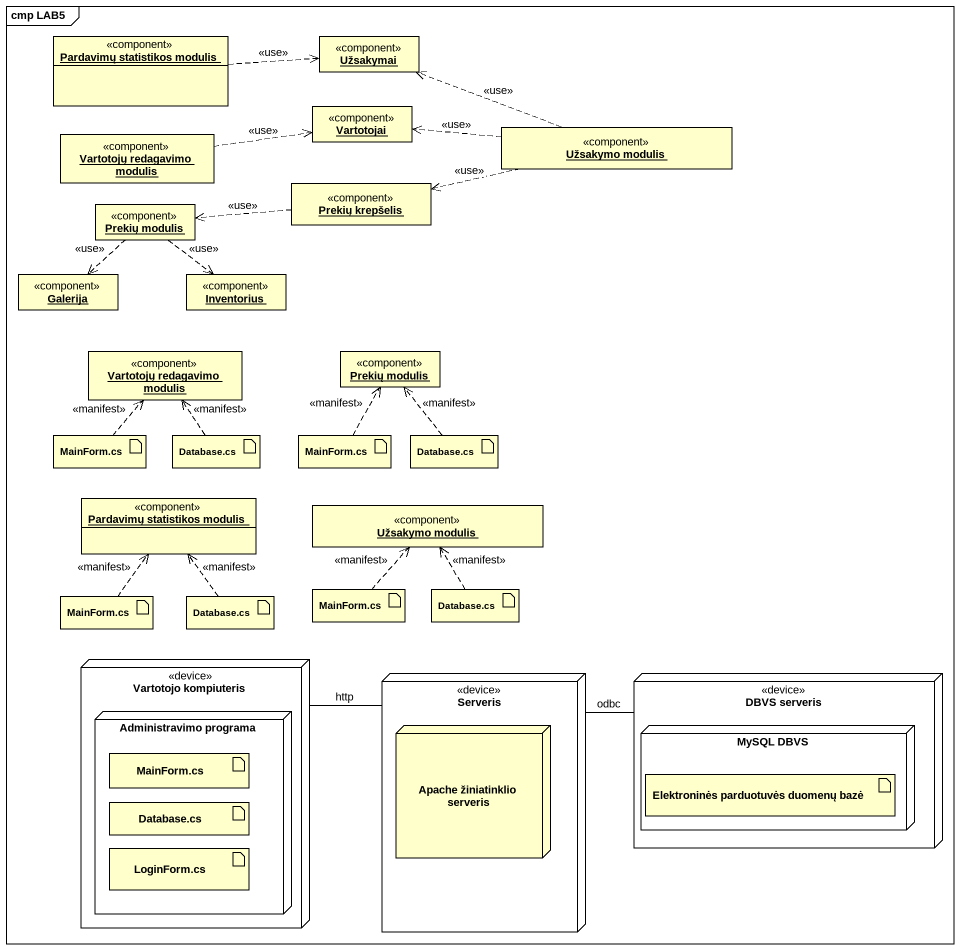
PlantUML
@startuml
mainframe cmp LAB5
allowmixing
hide circle
hide empty members
object "Pardavimų statistikos modulis" as Pardavimų_statistikos <<component>>
object Užsakymai <<component>>
object "Vartotojų redagavimo modulis" as Vartotojų_redagavimo_modulis <<component>>
object Vartotojai <<component>>
object "Užsakymo modulis" as Užsakymo_modulis <<component>>
object "Prekių modulis" as Prekių_modulis <<component>>
object "Prekių krepšelis" as Prekių_krepšelis <<component>>
object Galerija <<component>>
object Inventorius <<component>>
object "Vartotojų redagavimo modulis" as Vartotojų_redagavimo_modulis_2 <<component>>
object "Prekių modulis" as Prekių_modulis_2 <<component>>
artifact "MainForm.cs" as MainForm_cs
artifact "Database.cs" as Database_cs
artifact "MainForm.cs" as MainForm_cs_2
artifact "Database.cs" as Database_cs_2
object "Pardavimų statistikos modulis" as Pardavimų_statistikos_2 <<component>>
object "Užsakymo modulis" as Užsakymo_modulis_2 <<component>>
artifact "MainForm.cs" as MainForm_cs_3
artifact "Database.cs" as Database_cs_3
artifact "MainForm.cs" as MainForm_cs_4
artifact "Database.cs" as Database_cs_4
node "Vartotojo kompiuteris" as Vartotojo_kompiuteris <<device>> {
  node "Administravimo programa" as Administravimo_programa {
    artifact "MainForm.cs" as MainForm_cs_5
    artifact "Database.cs" as Database_cs_5
    artifact "LoginForm.cs" as LoginForm_cs
  }
}
node Serveris <<device>> {
  node "Apache žiniatinklio serveris" as Apache_žiniatinklio_serveris
}
node "DBVS serveris" as DBVS_serveris <<device>> {
  node "MySQL DBVS" as MySQL_DBVS {
    artifact "Elektroninės parduotuvės duomenų bazė" as Elektroninės_parduotuvės
  }
}
Pardavimų_statistikos .right.> Užsakymai : <<use>>
Vartotojų_redagavimo_modulis .right.> Vartotojai : <<use>>
Užsakymo_modulis .left.> Užsakymai : <<use>>
Užsakymo_modulis .left.> Vartotojai : <<use>>
Užsakymo_modulis .left.> Prekių_krepšelis : <<use>>
Prekių_modulis ..> Galerija : <<use>>
Prekių_modulis ..> Inventorius : <<use>>
Prekių_krepšelis .left.> Prekių_modulis : <<use>>
MainForm_cs .up.> Vartotojų_redagavimo_modulis_2 : <<manifest>>
Database_cs .up.> Vartotojų_redagavimo_modulis_2 : <<manifest>>
MainForm_cs_2 .up.> Prekių_modulis_2 : <<manifest>>
Database_cs_2 .up.> Prekių_modulis_2 : <<manifest>>
MainForm_cs_3 .up.> Pardavimų_statistikos_2 : <<manifest>>
Database_cs_3 .up.> Pardavimų_statistikos_2 : <<manifest>>
MainForm_cs_4 .up.> Užsakymo_modulis_2 : <<manifest>>
Database_cs_4 .up.> Užsakymo_modulis_2 : <<manifest>>
Vartotojo_kompiuteris -right- Serveris : http
Serveris -right- DBVS_serveris : odbc
@enduml
